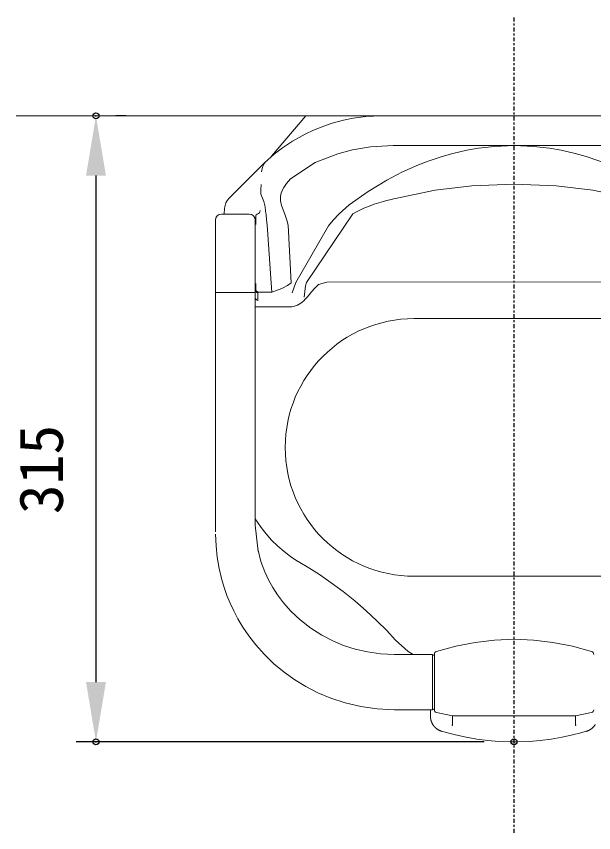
# Model space of a CAD drawing. Units: millimetres, scale not verified. Extents: x -203 to 203, y -143 to 143.
# Drawn here: x -48 to -19, y 40 to 81 of the extents above; entities that cross this region are included whole.
import ezdxf
from ezdxf.enums import TextEntityAlignment as Align

# ---------------------------------------------------------------- set-up
doc = ezdxf.new("R2010")
doc.units = ezdxf.units.MM
doc.header["$LTSCALE"] = 0.5
doc.header["$PDMODE"] = 32
doc.header["$PDSIZE"] = 0.3
doc.linetypes.add('USER1', pattern=[0.629921, 0.393701, -0.07874, 0.07874, -0.07874])
for name, color, linetype, lineweight in [('0-1_DIMENSION_LINES$02_DIMENSI', 1, 'Continuous', 25), ('0-3_DIMENSION_LINES$03_LINES', 7, 'Continuous', 18), ('0-4_DIMENSION_LINES$01_CENTER_', 7, 'USER1', 25), ('0-5_DIMENSION_LINES$04_SUB_LIN', 4, 'Continuous', 18)]:
    doc.layers.add(name, color=color, linetype=linetype, lineweight=lineweight)
doc.layers.add('0-2_DEFPOINTS', color=7, linetype='Continuous')
doc.styles.add('ＭＳ ゴシック', font='')
doc.styles.get('ＭＳ ゴシック').set_extended_font_data('MS Gothic')

# ---------------------------------------------------------------- blocks, each defined once
blk = doc.blocks.new('D14')
at = {"layer": '0-1_DIMENSION_LINES$02_DIMENSI', "color": 7}
for p, q in [((335, 449), (334, 449)), ((332, 443), (332, 392.126)), ((371, 386.126), (330, 386.126))]:
    blk.add_line(p, q, dxfattribs=at)
for points in [[(333, 443), (331, 443), (332, 449)], [(331, 392.126), (333, 392.126), (332, 386.126)]]:
    blk.add_solid(points, dxfattribs=at)
at = {"layer": '0-2_DEFPOINTS'}
for p in [(332, 449), (332, 386.126), (374, 386.126)]:
    blk.add_point(p, dxfattribs=at)
at = {"layer": '0-1_DIMENSION_LINES$02_DIMENSI', "color": 7, "style": 'ＭＳ ゴシック'}
blk.add_text('315', height=4.399, rotation=90, dxfattribs=at).set_placement((330, 408.992), align=Align.BOTTOM_LEFT)

msp = doc.modelspace()

# ---------------------------------------------------------------- linework, layer by layer
at = {"layer": '0-3_DIMENSION_LINES$03_LINES'}
for p, q in [((-48, 76), (2, 76)), ((-35.2766, 73.8768), (-35.2761, 73.8771)), ((-37.5402, 71.3631), (-37.5628, 71.0633)), ((-36.3, 71.0633), (-37.7, 71.0633)), ((-38, 70.0634), (-38.0012, 68.0637)), ((-38, 67.2674), (-38, 55.1024)), ((-36, 67.2674), (-36, 55.4497)), ((-35.85, 54.125), (-36, 55.4497)), ((-37.9993, 54.9851), (-37.9696, 54.4099)), ((-37.9696, 54.4099), (-37.9049, 53.8349)), ((-37.9049, 53.8349), (-37.8102, 53.276)), ((-37.8102, 53.276), (-37.6909, 52.7661)), ((-37.6909, 52.7661), (-37.5586, 52.3164)), ((-37.5586, 52.3164), (-37.4189, 51.9168)), ((-37.4189, 51.9168), (-37.2633, 51.5326)), ((-37.2633, 51.5326), (-37.0818, 51.1398)), ((-37.0818, 51.1398), (-36.8694, 50.7357)), ((-36.8694, 50.7357), (-36.619, 50.3165)), ((-36.619, 50.3165), (-36.3257, 49.8837)), ((-23.9768, 49.6755), (-24.9536, 49.5592)), ((-23, 49.7143), (-23.9768, 49.6755)), ((-25.9284, 49.366), (-26.8953, 49.0979)), ((-24.9536, 49.5592), (-25.9284, 49.366)), ((-27.1, 48.9522), (-29, 48.9522)), ((-27.1, 48.9519), (-27.1, 48.8771)), ((-27.1, 48.8771), (-27.1, 48.6583)), ((-27, 48.9348), (-27, 48.9534)), ((-27, 48.8385), (-27, 48.9348)), ((-27, 48.7828), (-27, 48.8523)), ((-27, 48.5796), (-27, 48.8385)), ((-27.1, 48.6583), (-27.1, 48.3114)), ((-27, 48.5795), (-27, 48.7828)), ((-27, 48.0788), (-27, 48.5796)), ((-27, 48.2574), (-27, 48.5795)), ((-34.5505, 48.0549), (-34.0128, 47.6718)), ((-27.1, 48.3114), (-27.1, 47.738)), ((-27, 47.7252), (-27, 48.2574)), ((-27, 47.604), (-27, 48.0788)), ((-34.0128, 47.6718), (-33.4599, 47.3349)), ((-27.1, 47.738), (-27.1, 47.254)), ((-27, 47.7972), (-27, 47.0739)), ((-27, 47.276), (-27, 47.7252)), ((-27, 47.0062), (-27, 47.604)), ((-33.4599, 47.3349), (-32.859, 47.0273)), ((-27.1, 47.254), (-27.1, 46.7076)), ((-27, 46.7689), (-27, 47.276)), ((-32.859, 47.0273), (-32.1997, 46.7518)), ((-32.1997, 46.7518), (-31.4809, 46.5179)), ((-27, 47.0739), (-27, 46.5288)), ((-27, 46.6103), (-27, 47.0062)), ((-27, 46.4761), (-27, 46.7689)), ((-31.4809, 46.5179), (-30.7028, 46.3361)), ((-30.7028, 46.3361), (-29.8705, 46.2185)), ((-27.1, 46.7076), (-27.1, 46.3921)), ((-27.1, 46.3921), (-27.1, 46.2217)), ((-27, 46.2977), (-27, 46.6103)), ((-27, 46.5288), (-27, 46.1991)), ((-27, 46.318), (-27, 46.4761)), ((-29.8705, 46.2185), (-29, 46.1778)), ((-29, 46.1778), (-29, 46.1711)), ((-29, 46.1711), (-27.1, 46.1711)), ((-27.2, 45.9242), (-27.2, 46.1711)), ((-27.2, 45.8722), (-27.2, 45.9242)), ((-27.1, 46.2217), (-27.1, 46.1732)), ((-27, 46.2731), (-27, 46.318)), ((-27, 46.1739), (-27, 46.2977)), ((-26.8963, 46.031), (-26.0951, 45.8606)), ((-19.1037, 46.031), (-19.9049, 45.8606)), ((-27.2, 45.8557), (-27.2, 45.8722)), ((-27.2, 45.8558), (-27.1999, 45.8454)), ((-27.1999, 45.8454), (-27.1997, 45.835)), ((-27.1997, 45.835), (-27.1994, 45.8246)), ((-27.1994, 45.8246), (-27.1989, 45.8143)), ((-23, 45.8606), (-26.0951, 45.8606)), ((-26.0951, 45.8606), (-26.0951, 45.3876)), ((-23, 45.8606), (-19.9049, 45.8606)), ((-19.9049, 45.8606), (-19.9049, 45.3876)), ((-26.7039, 45.1157), (-26.6943, 45.1118)), ((-26.6943, 45.1118), (-26.6846, 45.1081)), ((-26.6846, 45.1081), (-26.6749, 45.1044)), ((-26.6749, 45.1044), (-26.6651, 45.1009)), ((-26.6651, 45.1009), (-26.6553, 45.0976)), ((-26.1205, 45.3943), (-26.112, 45.3919)), ((-26.112, 45.3919), (-26.1036, 45.3897)), ((-26.1036, 45.3897), (-26.0951, 45.3876)), ((-26.6553, 45.0976), (-26.6454, 45.0943)), ((-26.6454, 45.0943), (-26.6355, 45.0912)), ((-26.6355, 45.0912), (-26.6255, 45.0882)), ((-26.6243, 45.0924), (-26.3477, 45.0128)), ((-26.624, 45.0877), (-26.6239, 45.0877)), ((-26.3477, 45.0128), (-25.9324, 44.9081)), ((-25.9324, 44.9081), (-25.4114, 44.7956)), ((-19.376, 45.0877), (-19.3761, 45.0877))]:
    msp.add_line(p, q, dxfattribs=at)
for points in [[(-29.6563, 76), (-30.4455, 75.9641), (-31.0876, 75.8801), (-31.5634, 75.7848), (-32.1312, 75.6332), (-32.5603, 75.4899), (-33.0666, 75.2871), (-33.4878, 75.0872), (-34.1268, 74.7362), (-34.6233, 74.4023), (-35.0259, 74.0889), (-35.2156, 73.9303), (-35.3618, 73.8006), (-35.4228, 73.7448)], [(-35.1774, 73.9775), (-33.45, 76), (-23, 76)], [(-10.8226, 73.9775), (-12.55, 76), (-23, 76)], [(-35.1771, 73.9783), (-35.1973, 73.9543), (-35.2222, 73.9282), (-35.2448, 73.9061), (-35.2577, 73.8939), (-35.2636, 73.8884)], [(-35.4371, 73.7317), (-35.4699, 73.701), (-35.5325, 73.6419), (-35.6667, 73.5104), (-36.0325, 73.1447), (-36.3875, 72.7896), (-36.7771, 72.4), (-37.3084, 71.8688)], [(-36.3, 71.0633), (-37.7, 71.0633), (-36.3, 71.0633)], [(-35.97, 70.9702), (-35.97, 70.9741), (-35.97, 70.9608), (-35.97, 70.8876), (-35.97, 70.7328), (-35.97, 70.5483)], [(-35.7497, 71.2425), (-35.7618, 71.1892), (-35.7924, 71.1369), (-35.8403, 71.0947), (-35.8984, 71.0694)], [(-38, 70.1026), (-38, 70.7633), (-38, 70.5509), (-38, 70.3354), (-38, 70.1537), (-38, 70.0645)], [(-36, 67.0633), (-36, 67.1268), (-36, 67.6613), (-36, 67.8348), (-36, 68.0047), (-36, 68.2403), (-36, 70.7633)], [(-38, 68.0645), (-38, 67.9722), (-38, 67.7914), (-38, 67.5759)], [(-38, 67.9714), (-38, 67.9257), (-38, 67.7341), (-38, 67.3299), (-38, 67.2674)], [(-36.0014, 67.2738), (-36, 67.2674), (-36, 67.3299), (-36, 67.5818)], [(-35.97, 67.5744), (-35.97, 67.2382), (-35.97, 67.2157), (-35.97, 67.2142), (-35.9699, 67.2126), (-35.9699, 67.2111), (-35.9698, 67.2096), (-35.9697, 67.2081), (-35.9695, 67.2065), (-35.9694, 67.205), (-35.9692, 67.2035), (-35.969, 67.202), (-35.9687, 67.2005), (-35.9685, 67.199), (-35.9682, 67.1975), (-35.9679, 67.196), (-35.9675, 67.1945), (-35.9672, 67.193), (-35.9668, 67.1916), (-35.9664, 67.1901), (-35.9659, 67.1886), (-35.9655, 67.1872), (-35.965, 67.1857), (-35.9645, 67.1843), (-35.964, 67.1828), (-35.9634, 67.1814), (-35.9628, 67.18), (-35.9622, 67.1786), (-35.9616, 67.1772), (-35.961, 67.1758), (-35.9603, 67.1744), (-35.9596, 67.173), (-35.9589, 67.1717), (-35.9581, 67.1703), (-35.9574, 67.169), (-35.9566, 67.1676), (-35.9558, 67.1663), (-35.955, 67.165), (-35.9541, 67.1637), (-35.9533, 67.1625)], [(-35.9057, 67.1259), (-35.9042, 67.1254), (-35.9027, 67.1249), (-35.9012, 67.1244), (-35.8997, 67.1239), (-35.8982, 67.1235), (-35.8966, 67.1231), (-35.8951, 67.1227), (-35.8936, 67.1223), (-35.892, 67.122), (-35.8905, 67.1216), (-35.8889, 67.1213), (-35.8874, 67.1211), (-35.8858, 67.1208), (-35.8842, 67.1206), (-35.8827, 67.1204), (-35.8811, 67.1202), (-35.8795, 67.12), (-35.8779, 67.1199), (-35.8763, 67.1198), (-35.8748, 67.1197), (-35.8732, 67.1197), (-35.8716, 67.1196), (-35.87, 67.1196), (-35.87, 66.7304), (-35.9081, 66.7373), (-35.9397, 66.7569), (-35.9616, 66.7865), (-35.97, 66.8236)], [(-35.9533, 67.1625), (-35.9524, 67.1612), (-35.9515, 67.16), (-35.9505, 67.1587), (-35.9496, 67.1575), (-35.9486, 67.1563), (-35.9476, 67.1551), (-35.9466, 67.1539), (-35.9456, 67.1528), (-35.9445, 67.1516), (-35.9435, 67.1505), (-35.9424, 67.1494), (-35.9413, 67.1483), (-35.9401, 67.1472), (-35.939, 67.1462), (-35.9379, 67.1451), (-35.9367, 67.1441), (-35.9355, 67.1431), (-35.9343, 67.1421), (-35.9331, 67.1411), (-35.9318, 67.1402), (-35.9306, 67.1392), (-35.9293, 67.1383), (-35.928, 67.1374), (-35.9267, 67.1365), (-35.9254, 67.1357), (-35.9241, 67.1349), (-35.9227, 67.134), (-35.9214, 67.1333), (-35.92, 67.1325), (-35.9186, 67.1317), (-35.9172, 67.131), (-35.9158, 67.1303), (-35.9144, 67.1296), (-35.913, 67.1289), (-35.9115, 67.1283), (-35.9101, 67.1277), (-35.9086, 67.1271), (-35.9072, 67.1265), (-35.9057, 67.1259)], [(-28.0705, 48.9494), (-28.315, 49.1012), (-28.9655, 49.6846), (-29.3924, 50.146), (-29.8881, 50.6434), (-30.429, 51.1482), (-30.9944, 51.6381), (-31.5777, 52.1067), (-32.1781, 52.5531), (-32.7777, 52.9661), (-33.3152, 53.3091), (-33.7585, 53.5748), (-33.9529, 53.6925), (-34.2274, 53.8749), (-34.5517, 54.1197), (-34.8728, 54.3956), (-35.175, 54.6921), (-35.4571, 55.0078), (-35.7072, 55.3259), (-35.89, 55.5893), (-36.002, 55.7653)], [(-29, 48.9525), (-29.6994, 48.9848), (-30.3661, 49.0776), (-30.9881, 49.2216), (-31.5626, 49.4076), (-32.1031, 49.6334), (-32.6554, 49.9189), (-33.2142, 50.2747), (-33.7482, 50.6925), (-34.2061, 51.1251), (-34.5821, 51.5483), (-34.8847, 51.949), (-35.1237, 52.3177), (-35.3206, 52.6713), (-35.5196, 53.0934), (-35.7151, 53.6234), (-35.8765, 54.2547)], [(-36.3257, 49.8837), (-35.9747, 49.43), (-35.5561, 48.9593), (-35.071, 48.4879), (-34.5505, 48.0549)], [(-23, 49.7143), (-22.0232, 49.6755), (-21.0464, 49.5592), (-20.0716, 49.366), (-19.1047, 49.0979)], [(-27.1989, 45.8143), (-27.1983, 45.8039), (-27.1976, 45.7935), (-27.1967, 45.7832), (-27.1957, 45.7728), (-27.1946, 45.7625), (-27.1933, 45.7522), (-27.1919, 45.7419), (-27.1903, 45.7317), (-27.1886, 45.7214), (-27.1868, 45.7112), (-27.1849, 45.701), (-27.1828, 45.6908), (-27.1806, 45.6807), (-27.1783, 45.6706), (-27.1758, 45.6605), (-27.1732, 45.6504), (-27.1705, 45.6404), (-27.1676, 45.6304), (-27.1646, 45.6205), (-27.1615, 45.6106), (-27.1583, 45.6007), (-27.1549, 45.5909), (-27.1514, 45.5811), (-27.1478, 45.5714), (-27.144, 45.5617), (-27.1401, 45.5521), (-27.1361, 45.5425), (-27.132, 45.5329), (-27.1277, 45.5235), (-27.1234, 45.5141), (-27.1189, 45.5047), (-27.1143, 45.4954), (-27.1095, 45.4862), (-27.1047, 45.477), (-27.0997, 45.4679), (-27.0946, 45.4588), (-27.0894, 45.4498), (-27.0841, 45.4409), (-27.0786, 45.4321)], [(-27.0786, 45.4321), (-27.0731, 45.4233), (-27.0674, 45.4146), (-27.0616, 45.406), (-27.0557, 45.3974), (-27.0497, 45.389), (-27.0436, 45.3806), (-27.0374, 45.3722), (-27.031, 45.364), (-27.0246, 45.3559), (-27.0181, 45.3478), (-27.0114, 45.3398), (-27.0047, 45.3319), (-26.9978, 45.3241), (-26.9909, 45.3164), (-26.9838, 45.3088), (-26.9767, 45.3013), (-26.9694, 45.2938), (-26.9621, 45.2865), (-26.9546, 45.2792), (-26.9471, 45.2721), (-26.9395, 45.265), (-26.9318, 45.2581), (-26.924, 45.2512), (-26.9161, 45.2445), (-26.9081, 45.2378), (-26.9001, 45.2313), (-26.8919, 45.2248), (-26.8837, 45.2185), (-26.8754, 45.2123), (-26.867, 45.2062), (-26.8585, 45.2002), (-26.85, 45.1943), (-26.8413, 45.1885), (-26.8326, 45.1828), (-26.8239, 45.1773), (-26.815, 45.1718), (-26.8061, 45.1665), (-26.7971, 45.1613), (-26.7881, 45.1562)], [(-26.7881, 45.1562), (-26.779, 45.1512), (-26.7698, 45.1463), (-26.7605, 45.1416), (-26.7512, 45.137), (-26.7419, 45.1325), (-26.7325, 45.1281), (-26.723, 45.1238), (-26.7135, 45.1197), (-26.7039, 45.1157)], [(-19.8795, 45.3943), (-19.888, 45.3919), (-19.8964, 45.3897), (-19.9049, 45.3876)], [(-19.2961, 45.1157), (-19.3057, 45.1118), (-19.3154, 45.1081), (-19.3251, 45.1044), (-19.3349, 45.1009), (-19.3447, 45.0976), (-19.3546, 45.0943), (-19.3645, 45.0912), (-19.3745, 45.0882)], [(-19.076, 45.2512), (-19.0839, 45.2445), (-19.0919, 45.2378), (-19.0999, 45.2313), (-19.1081, 45.2248), (-19.1163, 45.2185), (-19.1246, 45.2123), (-19.133, 45.2062), (-19.1415, 45.2002), (-19.15, 45.1943), (-19.1587, 45.1885), (-19.1674, 45.1828), (-19.1761, 45.1773), (-19.185, 45.1718), (-19.1939, 45.1665), (-19.2029, 45.1613), (-19.2119, 45.1562), (-19.221, 45.1512), (-19.2302, 45.1463), (-19.2395, 45.1416), (-19.2488, 45.137), (-19.2581, 45.1325), (-19.2675, 45.1281), (-19.277, 45.1238), (-19.2865, 45.1197), (-19.2961, 45.1157)], [(-18.9214, 45.4321), (-18.9269, 45.4233), (-18.9326, 45.4146), (-18.9384, 45.406), (-18.9443, 45.3974), (-18.9503, 45.389), (-18.9564, 45.3806), (-18.9626, 45.3722), (-18.969, 45.364), (-18.9754, 45.3559), (-18.9819, 45.3478), (-18.9886, 45.3398), (-18.9953, 45.3319), (-19.0022, 45.3241), (-19.0091, 45.3164), (-19.0162, 45.3088), (-19.0233, 45.3013), (-19.0306, 45.2938), (-19.0379, 45.2865), (-19.0454, 45.2792), (-19.0529, 45.2721), (-19.0605, 45.265), (-19.0682, 45.2581), (-19.076, 45.2512)], [(-25.4114, 44.7956), (-24.8638, 44.7003), (-24.3141, 44.6293), (-23.7589, 44.5827), (-23.1979, 44.5615), (-23, 44.5631)], [(-20.5886, 44.7956), (-21.1362, 44.7003), (-21.6859, 44.6293), (-22.2411, 44.5827), (-22.8021, 44.5615), (-23, 44.5631)], [(-19.3757, 45.0924), (-19.6523, 45.0128), (-20.0676, 44.9081), (-20.5886, 44.7956)]]:
    msp.add_lwpolyline(points, dxfattribs=at)
for centre, radius, start, end in [((-36.7427, 71.3031), 0.8, 135, 175.69354), ((-37.7, 70.7633), 0.3, 90, 180), ((-37.7, 70.7633), 0.3, 90, 180), ((-36.3, 70.7633), 0.3, 0, 90), ((-36.3, 70.7633), 0.3, 0, 90), ((-36.3, 70.7633), 0.3, 0, 90), ((-35.87, 70.9736), 0.1, 105.71405, 180.00062), ((-27.1, 48.8432), 0.1, 5.17577, 89.98355), ((-26.85, 48.9549), 0.15, 107.73841, 179.99966), ((-19.15, 48.9549), 0.15, 0.00034, 72.26159), ((-27.1, 46.2711), 0.1, 270.45683, 359.99983), ((-26.85, 46.1737), 0.15, 180.00069, 252.03029), ((-19.15, 46.1737), 0.15, 287.96971, 359.99931)]:
    msp.add_arc(centre, radius, start, end, dxfattribs=at)
at = {"layer": '0-4_DIMENSION_LINES$01_CENTER_'}
msp.add_line((-23, 40), (-23, 81), dxfattribs=at)
at = {"layer": '0-5_DIMENSION_LINES$04_SUB_LIN'}
for p, q in [((-23, 65.8179), (-28.025, 65.8179)), ((-23, 65.8179), (-17.975, 65.8179)), ((-28.025, 52.8796), (-23, 52.8796)), ((-17.975, 52.8796), (-23, 52.8796))]:
    msp.add_line(p, q, dxfattribs=at)
for points in [[(-23, 74.5083), (-29.0766, 74.5083), (-30.2087, 74.4436), (-31.1209, 74.2927), (-31.8436, 74.1005), (-32.9957, 73.6634), (-34.2224, 72.8381), (-34.4305, 72.603), (-34.5683, 72.4043), (-34.6464, 72.2527), (-34.7109, 72.0656), (-34.7353, 71.9183), (-34.7299, 71.7282), (-34.6766, 71.5068), (-34.5185, 71.0652), (-34.4139, 70.7637), (-34.3381, 70.506), (-34.1923, 67.6234), (-34.3709, 67.4743), (-34.6646, 67.3259), (-35.1578, 67.1428), (-35.1586, 67.143), (-35.16, 67.1424)], [(-23, 74.4308), (-23, 74.506), (-23, 74.5066), (-23.978, 74.4679), (-24.7813, 74.377), (-25.369, 74.2757), (-26.0755, 74.1152), (-26.6183, 73.9629), (-27.2594, 73.7499), (-27.7988, 73.5411), (-28.6435, 73.1698), (-29.3979, 72.771), (-30.3284, 72.2018), (-31.2748, 71.5273), (-31.7819, 71.0866), (-32.0811, 70.7655), (-32.3235, 70.4735), (-33.9636, 67.628), (-34.1418, 67.1196)], [(-23, 74.5083), (-16.9234, 74.5083), (-15.7913, 74.4436), (-14.8791, 74.2927), (-14.1564, 74.1005), (-13.0043, 73.6634), (-11.7776, 72.8381), (-11.5695, 72.603), (-11.4317, 72.4043), (-11.3536, 72.2527), (-11.2891, 72.0656), (-11.2647, 71.9183), (-11.2701, 71.7282), (-11.3234, 71.5068), (-11.4815, 71.0652), (-11.5861, 70.7637), (-11.6619, 70.506), (-11.8077, 67.6234), (-11.6291, 67.4743), (-11.3354, 67.3259), (-10.8422, 67.1428), (-10.8414, 67.143), (-10.84, 67.1424)], [(-23, 74.4308), (-23, 74.506), (-23, 74.5066), (-22.022, 74.4679), (-21.2187, 74.377), (-20.631, 74.2757), (-19.9245, 74.1152), (-19.3817, 73.9629), (-18.7406, 73.7499), (-18.2012, 73.5411), (-17.3565, 73.1698), (-16.6021, 72.771), (-15.6716, 72.2018), (-14.7252, 71.5273), (-14.2181, 71.0866), (-13.9189, 70.7655), (-13.6765, 70.4735), (-12.0364, 67.628), (-11.8582, 67.1196)], [(-33.5378, 66.8872), (-33.4711, 67.4568), (-33.4191, 67.6353), (-31.1029, 71.0818), (-30.8111, 71.2325), (-30.541, 71.3573), (-30.3167, 71.4505), (-30.0198, 71.5607), (-29.789, 71.637), (-29.5506, 71.7066), (-29.4058, 71.746), (-29.2363, 71.7891), (-29.0343, 71.8388), (-26.9622, 72.2653), (-25.1141, 72.4899), (-23, 72.5751)], [(-12.4622, 66.8872), (-12.5289, 67.4568), (-12.5809, 67.6353), (-14.8971, 71.0818), (-15.1889, 71.2325), (-15.459, 71.3573), (-15.6833, 71.4505), (-15.9802, 71.5607), (-16.211, 71.637), (-16.4494, 71.7066), (-16.5942, 71.746), (-16.7637, 71.7891), (-16.9657, 71.8388), (-19.0378, 72.2653), (-20.8859, 72.4899), (-23, 72.5751)], [(-35.7048, 72.5568), (-35.7147, 72.2821), (-35.7199, 72.1339), (-35.7221, 72.071)], [(-35.722, 72.0722), (-35.6051, 71.7757), (-35.5659, 71.6958), (-35.5331, 71.5693), (-35.5081, 71.4365), (-35.4764, 71.2228), (-35.452, 71.0251), (-35.4266, 70.7746), (-35.4051, 70.5298), (-35.1932, 67.6049), (-35.16, 67.1424), (-35.87, 67.1421), (-35.97, 67.2382)], [(-35.9993, 66.4164), (-35.8702, 66.4161), (-35.8322, 66.4161), (-34.2156, 66.417), (-34.1677, 66.4174), (-34.0823, 66.4289), (-33.9746, 66.4542), (-33.8733, 66.4919), (-33.7849, 66.537), (-33.707, 66.5874), (-33.6351, 66.6436), (-33.5631, 66.7097), (-33.4852, 66.7919), (-33.3988, 66.893), (-33.2952, 67.0182), (-33.1764, 67.1619), (-33.013, 67.3421), (-32.8218, 67.534), (-32.3982, 67.6522), (-23, 67.6624)], [(-10.0007, 66.4164), (-10.1298, 66.4161), (-10.1678, 66.4161), (-11.7844, 66.417), (-11.8323, 66.4174), (-11.9177, 66.4289), (-12.0254, 66.4542), (-12.1267, 66.4919), (-12.2151, 66.537), (-12.293, 66.5874), (-12.3649, 66.6436), (-12.4369, 66.7097), (-12.5148, 66.7919), (-12.6012, 66.893), (-12.7048, 67.0182), (-12.8236, 67.1619), (-12.987, 67.3421), (-13.1782, 67.534), (-13.6018, 67.6522), (-23, 67.6624)], [(-37.9999, 67.1281), (-37.5, 67.1268), (-36.5, 67.1268), (-36.2407, 67.1268), (-36.0706, 67.1268), (-36.0011, 67.1269)]]:
    msp.add_lwpolyline(points, dxfattribs=at)
for centre, radius, start, end in [((-34.8808, 73.1564), 0.8, 132.72702, 177.66297), ((-28.025, 59.3488), 6.4691, 90, 270)]:
    msp.add_arc(centre, radius, start, end, dxfattribs=at)

# ---------------------------------------------------------------- block references
at = {"layer": '0-1_DIMENSION_LINES$02_DIMENSI', "xscale": 0.5, "yscale": 0.5}
msp.add_blockref('D14', (-210, -148.5), dxfattribs=at)

doc.saveas('drawing.dxf')
